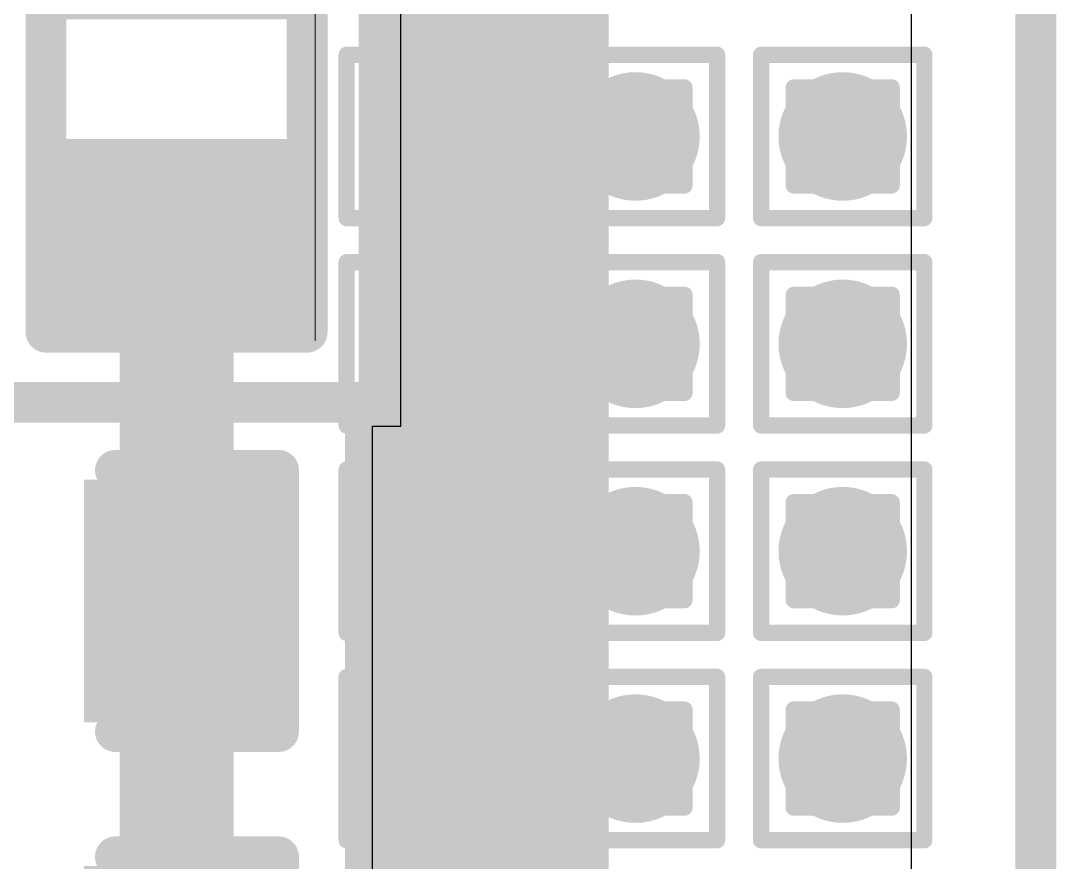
# Model space of a CAD drawing. Header units: inches. Extents: x -12 to 5357, y -8 to 5291.
# Drawn here: x 42.84 to 46.064, y 32.565 to 35.183 of the extents above; entities that cross this region are included whole.
import ezdxf

# ---------------------------------------------------------------- set-up
doc = ezdxf.new("R2010")
doc.units = ezdxf.units.IN
for name, color, linetype in [('Board Outline', 216, 'Continuous'), ('Bottom Layer', 5, 'Continuous'), ('Drill Drawing', 1, 'Continuous'), ('Ground', 16, 'Continuous'), ('Power', 76, 'Continuous'), ('Top Layer', 1, 'Continuous'), ('Top Overlay', 2, 'Continuous'), ('Top Paste', 8, 'Continuous'), ('Top Solder', 216, 'Continuous'), ('Via Holes', 16, 'Continuous')]:
    doc.layers.add(name, color=color, linetype=linetype)

# ---------------------------------------------------------------- blocks, each defined once
blk = doc.blocks.new('R___0402_34')
at = {"layer": 'Top Layer'}
for points in [[(-0.6985, -0.3175), (-0.6985, 0.3175), (-0.2413, 0.3175), (-0.2413, -0.3175)], [(0.2413, -0.3175), (0.2413, 0.3175), (0.6985, 0.3175), (0.6985, -0.3175)]]:
    blk.add_hatch(color=1, dxfattribs=at).paths.add_polyline_path(points)
at = {"layer": 'Top Paste'}
for points in [[(-0.6985, -0.3175), (-0.6985, 0.3175), (-0.2413, 0.3175), (-0.2413, -0.3175)], [(0.2413, -0.3175), (0.2413, 0.3175), (0.6985, 0.3175), (0.6985, -0.3175)]]:
    blk.add_hatch(color=8, dxfattribs=at).paths.add_polyline_path(points)
at = {"layer": 'Top Solder'}
for points in [[(-0.7535, -0.3725), (-0.7535, 0.3725), (-0.1863, 0.3725), (-0.1863, -0.3725)], [(0.1863, -0.3725), (0.1863, 0.3725), (0.7535, 0.3725), (0.7535, -0.3725)]]:
    blk.add_hatch(color=216, dxfattribs=at).paths.add_polyline_path(points)
at = {"layer": 'Top Overlay'}
for points in [[(-0.7874, 0.4064, 0.127, 0.127, 0), (0.7874, 0.4064, 0.127, 0.127, 0)], [(-0.7874, 0.4064, 0.127, 0.127, 0), (-0.7874, -0.4064, 0.127, 0.127, 0)], [(0.7874, 0.4064, 0.127, 0.127, 0), (0.7874, -0.4064, 0.127, 0.127, 0)], [(-0.7874, -0.4064, 0.127, 0.127, 0), (0.7874, -0.4064, 0.127, 0.127, 0)], [(-0.8128, -0.4318, 0.00323, 0.00323, 0), (0.8128, -0.4318, 0.00323, 0.00323, 0)]]:
    blk.add_lwpolyline(points, format="xyseb", dxfattribs=at)
for points in [[(-0.8191, 0.4064, 0.0635, 0.0635, 1), (-0.7556, 0.4064, 0.0635, 0.0635, 1)], [(-0.8191, 0.4064, 0.0635, 0.0635, 1), (-0.7556, 0.4064, 0.0635, 0.0635, 1)], [(0.7556, 0.4064, 0.0635, 0.0635, 1), (0.8191, 0.4064, 0.0635, 0.0635, 1)], [(0.7556, 0.4064, 0.0635, 0.0635, 1), (0.8191, 0.4064, 0.0635, 0.0635, 1)], [(-0.8191, -0.4064, 0.0635, 0.0635, 1), (-0.7556, -0.4064, 0.0635, 0.0635, 1)], [(-0.8191, -0.4064, 0.0635, 0.0635, 1), (-0.7556, -0.4064, 0.0635, 0.0635, 1)], [(0.7556, -0.4064, 0.0635, 0.0635, 1), (0.8191, -0.4064, 0.0635, 0.0635, 1)], [(0.7556, -0.4064, 0.0635, 0.0635, 1), (0.8191, -0.4064, 0.0635, 0.0635, 1)], [(-0.8136, -0.4318, 0.00161, 0.00161, 1), (-0.812, -0.4318, 0.00161, 0.00161, 1)], [(0.812, -0.4318, 0.00161, 0.00161, 1), (0.8136, -0.4318, 0.00161, 0.00161, 1)]]:
    blk.add_lwpolyline(points, format="xyseb", close=True, dxfattribs=at)
blk = doc.blocks.new('C___0402_92')
at = {"layer": 'Top Layer'}
for points in [[(-0.6985, -0.3175), (-0.6985, 0.3175), (-0.2413, 0.3175), (-0.2413, -0.3175)], [(0.2413, -0.3175), (0.2413, 0.3175), (0.6985, 0.3175), (0.6985, -0.3175)]]:
    blk.add_hatch(color=1, dxfattribs=at).paths.add_polyline_path(points)
at = {"layer": 'Top Paste'}
for points in [[(-0.6985, -0.3175), (-0.6985, 0.3175), (-0.2413, 0.3175), (-0.2413, -0.3175)], [(0.2413, -0.3175), (0.2413, 0.3175), (0.6985, 0.3175), (0.6985, -0.3175)]]:
    blk.add_hatch(color=8, dxfattribs=at).paths.add_polyline_path(points)
at = {"layer": 'Top Solder'}
for points in [[(-0.7585, -0.3775), (-0.7585, 0.3775), (-0.1813, 0.3775), (-0.1813, -0.3775)], [(0.1813, -0.3775), (0.1813, 0.3775), (0.7585, 0.3775), (0.7585, -0.3775)]]:
    blk.add_hatch(color=216, dxfattribs=at).paths.add_polyline_path(points)
at = {"layer": 'Top Overlay'}
for points in [[(-0.7874, -0.4064, 0.127, 0.127, 0), (-0.7874, 0.4064, 0.127, 0.127, 0)], [(-0.7874, 0.4064, 0.127, 0.127, 0), (-0.2794, 0.4064, 0.127, 0.127, 0)], [(0.2794, 0.4064, 0.127, 0.127, 0), (0.7874, 0.4064, 0.127, 0.127, 0)], [(0.7874, -0.4064, 0.127, 0.127, 0), (0.7874, 0.4064, 0.127, 0.127, 0)], [(-0.7874, -0.4064, 0.127, 0.127, 0), (-0.2794, -0.4064, 0.127, 0.127, 0)], [(0.2794, -0.4064, 0.127, 0.127, 0), (0.7874, -0.4064, 0.127, 0.127, 0)]]:
    blk.add_lwpolyline(points, format="xyseb", dxfattribs=at)
for points in [[(-0.8191, 0.4064, 0.0635, 0.0635, 1), (-0.7556, 0.4064, 0.0635, 0.0635, 1)], [(-0.8191, 0.4064, 0.0635, 0.0635, 1), (-0.7556, 0.4064, 0.0635, 0.0635, 1)], [(-0.3111, 0.4064, 0.0635, 0.0635, 1), (-0.2477, 0.4064, 0.0635, 0.0635, 1)], [(0.2477, 0.4064, 0.0635, 0.0635, 1), (0.3111, 0.4064, 0.0635, 0.0635, 1)], [(0.7556, 0.4064, 0.0635, 0.0635, 1), (0.8191, 0.4064, 0.0635, 0.0635, 1)], [(0.7556, 0.4064, 0.0635, 0.0635, 1), (0.8191, 0.4064, 0.0635, 0.0635, 1)], [(-0.8191, -0.4064, 0.0635, 0.0635, 1), (-0.7556, -0.4064, 0.0635, 0.0635, 1)], [(-0.8191, -0.4064, 0.0635, 0.0635, 1), (-0.7556, -0.4064, 0.0635, 0.0635, 1)], [(-0.3111, -0.4064, 0.0635, 0.0635, 1), (-0.2477, -0.4064, 0.0635, 0.0635, 1)], [(0.2477, -0.4064, 0.0635, 0.0635, 1), (0.3111, -0.4064, 0.0635, 0.0635, 1)], [(0.7556, -0.4064, 0.0635, 0.0635, 1), (0.8191, -0.4064, 0.0635, 0.0635, 1)], [(0.7556, -0.4064, 0.0635, 0.0635, 1), (0.8191, -0.4064, 0.0635, 0.0635, 1)]]:
    blk.add_lwpolyline(points, format="xyseb", close=True, dxfattribs=at)
blk = doc.blocks.new('C___0402_96')
at = {"layer": 'Top Layer'}
for points in [[(-0.6985, -0.3175), (-0.6985, 0.3175), (-0.2413, 0.3175), (-0.2413, -0.3175)], [(0.2413, -0.3175), (0.2413, 0.3175), (0.6985, 0.3175), (0.6985, -0.3175)]]:
    blk.add_hatch(color=1, dxfattribs=at).paths.add_polyline_path(points)
at = {"layer": 'Top Paste'}
for points in [[(-0.6985, -0.3175), (-0.6985, 0.3175), (-0.2413, 0.3175), (-0.2413, -0.3175)], [(0.2413, -0.3175), (0.2413, 0.3175), (0.6985, 0.3175), (0.6985, -0.3175)]]:
    blk.add_hatch(color=8, dxfattribs=at).paths.add_polyline_path(points)
at = {"layer": 'Top Solder'}
for points in [[(-0.7585, -0.3775), (-0.7585, 0.3775), (-0.1813, 0.3775), (-0.1813, -0.3775)], [(0.1813, -0.3775), (0.1813, 0.3775), (0.7585, 0.3775), (0.7585, -0.3775)]]:
    blk.add_hatch(color=216, dxfattribs=at).paths.add_polyline_path(points)
at = {"layer": 'Top Overlay'}
for points in [[(-0.7874, -0.4064, 0.127, 0.127, 0), (-0.7874, 0.4064, 0.127, 0.127, 0)], [(-0.7874, 0.4064, 0.127, 0.127, 0), (-0.2794, 0.4064, 0.127, 0.127, 0)], [(0.2794, 0.4064, 0.127, 0.127, 0), (0.7874, 0.4064, 0.127, 0.127, 0)], [(0.7874, -0.4064, 0.127, 0.127, 0), (0.7874, 0.4064, 0.127, 0.127, 0)], [(-0.7874, -0.4064, 0.127, 0.127, 0), (-0.2794, -0.4064, 0.127, 0.127, 0)], [(0.2794, -0.4064, 0.127, 0.127, 0), (0.7874, -0.4064, 0.127, 0.127, 0)]]:
    blk.add_lwpolyline(points, format="xyseb", dxfattribs=at)
for points in [[(-0.8191, 0.4064, 0.0635, 0.0635, 1), (-0.7556, 0.4064, 0.0635, 0.0635, 1)], [(-0.8191, 0.4064, 0.0635, 0.0635, 1), (-0.7556, 0.4064, 0.0635, 0.0635, 1)], [(-0.3111, 0.4064, 0.0635, 0.0635, 1), (-0.2477, 0.4064, 0.0635, 0.0635, 1)], [(0.2477, 0.4064, 0.0635, 0.0635, 1), (0.3112, 0.4064, 0.0635, 0.0635, 1)], [(0.7556, 0.4064, 0.0635, 0.0635, 1), (0.8191, 0.4064, 0.0635, 0.0635, 1)], [(0.7556, 0.4064, 0.0635, 0.0635, 1), (0.8191, 0.4064, 0.0635, 0.0635, 1)], [(-0.8191, -0.4064, 0.0635, 0.0635, 1), (-0.7556, -0.4064, 0.0635, 0.0635, 1)], [(-0.8191, -0.4064, 0.0635, 0.0635, 1), (-0.7556, -0.4064, 0.0635, 0.0635, 1)], [(-0.3111, -0.4064, 0.0635, 0.0635, 1), (-0.2477, -0.4064, 0.0635, 0.0635, 1)], [(0.2477, -0.4064, 0.0635, 0.0635, 1), (0.3112, -0.4064, 0.0635, 0.0635, 1)], [(0.7556, -0.4064, 0.0635, 0.0635, 1), (0.8191, -0.4064, 0.0635, 0.0635, 1)], [(0.7556, -0.4064, 0.0635, 0.0635, 1), (0.8191, -0.4064, 0.0635, 0.0635, 1)]]:
    blk.add_lwpolyline(points, format="xyseb", close=True, dxfattribs=at)

msp = doc.modelspace()

# ---------------------------------------------------------------- hatches: boundary and pattern name
at = {"layer": 'Bottom Layer'}
h = msp.add_hatch(color=5, dxfattribs=at)
edge = h.paths.add_edge_path()
edge.add_arc((44.1084, 34.8234), 0.2, 0, 360)
h = msp.add_hatch(color=5, dxfattribs=at)
edge = h.paths.add_edge_path()
edge.add_arc((44.7536, 34.8234), 0.2, 0, 360)
h = msp.add_hatch(color=5, dxfattribs=at)
edge = h.paths.add_edge_path()
edge.add_arc((45.3988, 34.8234), 0.2, 0, 360)
h = msp.add_hatch(color=5, dxfattribs=at)
edge = h.paths.add_edge_path()
edge.add_arc((44.1084, 34.1782), 0.2, 0, 360)
h = msp.add_hatch(color=5, dxfattribs=at)
edge = h.paths.add_edge_path()
edge.add_arc((44.7536, 34.1782), 0.2, 0, 360)
h = msp.add_hatch(color=5, dxfattribs=at)
edge = h.paths.add_edge_path()
edge.add_arc((45.3988, 34.1782), 0.2, 0, 360)
h = msp.add_hatch(color=5, dxfattribs=at)
edge = h.paths.add_edge_path()
edge.add_arc((44.1084, 33.5331), 0.2, 0, 360)
h = msp.add_hatch(color=5, dxfattribs=at)
edge = h.paths.add_edge_path()
edge.add_arc((44.7536, 33.5331), 0.2, 0, 360)
h = msp.add_hatch(color=5, dxfattribs=at)
edge = h.paths.add_edge_path()
edge.add_arc((45.3988, 33.5331), 0.2, 0, 360)
h = msp.add_hatch(color=5, dxfattribs=at)
edge = h.paths.add_edge_path()
edge.add_arc((44.1084, 32.8879), 0.2, 0, 360)
h = msp.add_hatch(color=5, dxfattribs=at)
edge = h.paths.add_edge_path()
edge.add_arc((44.7536, 32.8879), 0.2, 0, 360)
h = msp.add_hatch(color=5, dxfattribs=at)
edge = h.paths.add_edge_path()
edge.add_arc((45.3988, 32.8879), 0.2, 0, 360)
at = {"layer": 'Ground'}
h = msp.add_hatch(color=16, dxfattribs=at)
edge = h.paths.add_edge_path()
edge.add_arc((44.1084, 34.8234), 0.2, 0, 360)
h = msp.add_hatch(color=16, dxfattribs=at)
edge = h.paths.add_edge_path()
edge.add_arc((44.7536, 34.8234), 0.2, 0, 360)
h = msp.add_hatch(color=16, dxfattribs=at)
edge = h.paths.add_edge_path()
edge.add_arc((45.3988, 34.8234), 0.2, 0, 360)
h = msp.add_hatch(color=16, dxfattribs=at)
edge = h.paths.add_edge_path()
edge.add_arc((44.1084, 34.1782), 0.2, 0, 360)
h = msp.add_hatch(color=16, dxfattribs=at)
edge = h.paths.add_edge_path()
edge.add_arc((44.7536, 34.1782), 0.2, 0, 360)
h = msp.add_hatch(color=16, dxfattribs=at)
edge = h.paths.add_edge_path()
edge.add_arc((45.3988, 34.1782), 0.2, 0, 360)
h = msp.add_hatch(color=16, dxfattribs=at)
edge = h.paths.add_edge_path()
edge.add_arc((44.1084, 33.5331), 0.2, 0, 360)
h = msp.add_hatch(color=16, dxfattribs=at)
edge = h.paths.add_edge_path()
edge.add_arc((44.7536, 33.5331), 0.2, 0, 360)
h = msp.add_hatch(color=16, dxfattribs=at)
edge = h.paths.add_edge_path()
edge.add_arc((45.3988, 33.5331), 0.2, 0, 360)
h = msp.add_hatch(color=16, dxfattribs=at)
edge = h.paths.add_edge_path()
edge.add_arc((44.1084, 32.8879), 0.2, 0, 360)
h = msp.add_hatch(color=16, dxfattribs=at)
edge = h.paths.add_edge_path()
edge.add_arc((44.7536, 32.8879), 0.2, 0, 360)
h = msp.add_hatch(color=16, dxfattribs=at)
edge = h.paths.add_edge_path()
edge.add_arc((45.3988, 32.8879), 0.2, 0, 360)
at = {"layer": 'Power'}
h = msp.add_hatch(color=76, dxfattribs=at)
edge = h.paths.add_edge_path()
edge.add_arc((44.1084, 34.8234), 0.2, 0, 360)
h = msp.add_hatch(color=76, dxfattribs=at)
edge = h.paths.add_edge_path()
edge.add_arc((44.7536, 34.8234), 0.2, 0, 360)
h = msp.add_hatch(color=76, dxfattribs=at)
edge = h.paths.add_edge_path()
edge.add_arc((45.3988, 34.8234), 0.2, 0, 360)
h = msp.add_hatch(color=76, dxfattribs=at)
edge = h.paths.add_edge_path()
edge.add_arc((44.1084, 34.1782), 0.2, 0, 360)
h = msp.add_hatch(color=76, dxfattribs=at)
edge = h.paths.add_edge_path()
edge.add_arc((44.7536, 34.1782), 0.2, 0, 360)
h = msp.add_hatch(color=76, dxfattribs=at)
edge = h.paths.add_edge_path()
edge.add_arc((45.3988, 34.1782), 0.2, 0, 360)
h = msp.add_hatch(color=76, dxfattribs=at)
edge = h.paths.add_edge_path()
edge.add_arc((44.1084, 33.5331), 0.2, 0, 360)
h = msp.add_hatch(color=76, dxfattribs=at)
edge = h.paths.add_edge_path()
edge.add_arc((44.7536, 33.5331), 0.2, 0, 360)
h = msp.add_hatch(color=76, dxfattribs=at)
edge = h.paths.add_edge_path()
edge.add_arc((45.3988, 33.5331), 0.2, 0, 360)
h = msp.add_hatch(color=76, dxfattribs=at)
edge = h.paths.add_edge_path()
edge.add_arc((44.1084, 32.8879), 0.2, 0, 360)
h = msp.add_hatch(color=76, dxfattribs=at)
edge = h.paths.add_edge_path()
edge.add_arc((44.7536, 32.8879), 0.2, 0, 360)
h = msp.add_hatch(color=76, dxfattribs=at)
edge = h.paths.add_edge_path()
edge.add_arc((45.3988, 32.8879), 0.2, 0, 360)
at = {"layer": 'Top Layer'}
msp.add_hatch(color=1, dxfattribs=at).paths.add_polyline_path([(44.6702, 36.2785), (43.8916, 36.2785), (43.8916, 29.2862), (44.6702, 29.2862)])
h = msp.add_hatch(color=1, dxfattribs=at)
edge = h.paths.add_edge_path()
edge.add_arc((44.1084, 34.8234), 0.2, 0, 360)
h = msp.add_hatch(color=1, dxfattribs=at)
edge = h.paths.add_edge_path()
edge.add_arc((44.7536, 34.8234), 0.2, 0, 360)
h = msp.add_hatch(color=1, dxfattribs=at)
edge = h.paths.add_edge_path()
edge.add_arc((45.3988, 34.8234), 0.2, 0, 360)
h = msp.add_hatch(color=1, dxfattribs=at)
edge = h.paths.add_edge_path()
edge.add_arc((44.1084, 34.1782), 0.2, 0, 360)
h = msp.add_hatch(color=1, dxfattribs=at)
edge = h.paths.add_edge_path()
edge.add_arc((44.7536, 34.1782), 0.2, 0, 360)
h = msp.add_hatch(color=1, dxfattribs=at)
edge = h.paths.add_edge_path()
edge.add_arc((45.3988, 34.1782), 0.2, 0, 360)
h = msp.add_hatch(color=1, dxfattribs=at)
edge = h.paths.add_edge_path()
edge.add_arc((44.1084, 33.5331), 0.2, 0, 360)
h = msp.add_hatch(color=1, dxfattribs=at)
edge = h.paths.add_edge_path()
edge.add_arc((44.7536, 33.5331), 0.2, 0, 360)
h = msp.add_hatch(color=1, dxfattribs=at)
edge = h.paths.add_edge_path()
edge.add_arc((45.3988, 33.5331), 0.2, 0, 360)
h = msp.add_hatch(color=1, dxfattribs=at)
edge = h.paths.add_edge_path()
edge.add_arc((44.1084, 32.8879), 0.2, 0, 360)
h = msp.add_hatch(color=1, dxfattribs=at)
edge = h.paths.add_edge_path()
edge.add_arc((44.7536, 32.8879), 0.2, 0, 360)
h = msp.add_hatch(color=1, dxfattribs=at)
edge = h.paths.add_edge_path()
edge.add_arc((45.3988, 32.8879), 0.2, 0, 360)
at = {"layer": 'Via Holes'}
h = msp.add_hatch(color=7, dxfattribs=at)
edge = h.paths.add_edge_path()
edge.add_arc((44.1084, 34.8234), 0.1, 0, 360)
h = msp.add_hatch(color=7, dxfattribs=at)
edge = h.paths.add_edge_path()
edge.add_arc((44.7536, 34.8234), 0.1, 0, 360)
h = msp.add_hatch(color=7, dxfattribs=at)
edge = h.paths.add_edge_path()
edge.add_arc((45.3988, 34.8234), 0.1, 0, 360)
h = msp.add_hatch(color=7, dxfattribs=at)
edge = h.paths.add_edge_path()
edge.add_arc((44.1084, 34.1782), 0.1, 0, 360)
h = msp.add_hatch(color=7, dxfattribs=at)
edge = h.paths.add_edge_path()
edge.add_arc((44.7536, 34.1782), 0.1, 0, 360)
h = msp.add_hatch(color=7, dxfattribs=at)
edge = h.paths.add_edge_path()
edge.add_arc((45.3988, 34.1782), 0.1, 0, 360)
h = msp.add_hatch(color=7, dxfattribs=at)
edge = h.paths.add_edge_path()
edge.add_arc((44.1084, 33.5331), 0.1, 0, 360)
h = msp.add_hatch(color=7, dxfattribs=at)
edge = h.paths.add_edge_path()
edge.add_arc((44.7536, 33.5331), 0.1, 0, 360)
h = msp.add_hatch(color=7, dxfattribs=at)
edge = h.paths.add_edge_path()
edge.add_arc((45.3988, 33.5331), 0.1, 0, 360)
h = msp.add_hatch(color=7, dxfattribs=at)
edge = h.paths.add_edge_path()
edge.add_arc((44.1084, 32.8879), 0.1, 0, 360)
h = msp.add_hatch(color=7, dxfattribs=at)
edge = h.paths.add_edge_path()
edge.add_arc((44.7536, 32.8879), 0.1, 0, 360)
h = msp.add_hatch(color=7, dxfattribs=at)
edge = h.paths.add_edge_path()
edge.add_arc((45.3988, 32.8879), 0.1, 0, 360)

# ---------------------------------------------------------------- linework, layer by layer
at = {"layer": 'Board Outline'}
msp.add_lwpolyline([(46.0001, -1.4599, 0.127, 0.127, 0), (46.0001, 55.438, 0.127, 0.127, 0)], format="xyseb", dxfattribs=at)
at = {"layer": 'Bottom Layer'}
msp.add_line((45.6117, 38.3106), (45.6117, 23.3565), dxfattribs=at)
at = {"layer": 'Drill Drawing'}
for points in [[(43.8544, 35.0774, 0.0508, 0.0508, 0), (44.3624, 35.0774, 0.0508, 0.0508, 0)], [(43.8544, 34.5694, 0.0508, 0.0508, 0), (43.8544, 35.0774, 0.0508, 0.0508, 0)], [(44.3624, 34.5694, 0.0508, 0.0508, 0), (44.3624, 35.0774, 0.0508, 0.0508, 0)], [(44.4996, 35.0774, 0.0508, 0.0508, 0), (45.0076, 35.0774, 0.0508, 0.0508, 0)], [(44.4996, 34.5694, 0.0508, 0.0508, 0), (44.4996, 35.0774, 0.0508, 0.0508, 0)], [(45.0076, 34.5694, 0.0508, 0.0508, 0), (45.0076, 35.0774, 0.0508, 0.0508, 0)], [(45.1448, 35.0774, 0.0508, 0.0508, 0), (45.6528, 35.0774, 0.0508, 0.0508, 0)], [(45.1448, 34.5694, 0.0508, 0.0508, 0), (45.1448, 35.0774, 0.0508, 0.0508, 0)], [(45.6528, 34.5694, 0.0508, 0.0508, 0), (45.6528, 35.0774, 0.0508, 0.0508, 0)], [(43.956, 34.9758, 0.0508, 0.0508, 0), (44.2608, 34.9758, 0.0508, 0.0508, 0)], [(43.956, 34.671, 0.0508, 0.0508, 0), (43.956, 34.9758, 0.0508, 0.0508, 0)], [(44.2608, 34.671, 0.0508, 0.0508, 0), (44.2608, 34.9758, 0.0508, 0.0508, 0)], [(44.6012, 34.9758, 0.0508, 0.0508, 0), (44.906, 34.9758, 0.0508, 0.0508, 0)], [(44.6012, 34.671, 0.0508, 0.0508, 0), (44.6012, 34.9758, 0.0508, 0.0508, 0)], [(44.906, 34.671, 0.0508, 0.0508, 0), (44.906, 34.9758, 0.0508, 0.0508, 0)], [(45.2464, 34.9758, 0.0508, 0.0508, 0), (45.5512, 34.9758, 0.0508, 0.0508, 0)], [(45.2464, 34.671, 0.0508, 0.0508, 0), (45.2464, 34.9758, 0.0508, 0.0508, 0)], [(45.5512, 34.671, 0.0508, 0.0508, 0), (45.5512, 34.9758, 0.0508, 0.0508, 0)], [(43.956, 34.671, 0.0508, 0.0508, 0), (44.2608, 34.671, 0.0508, 0.0508, 0)], [(44.6012, 34.671, 0.0508, 0.0508, 0), (44.906, 34.671, 0.0508, 0.0508, 0)], [(45.2464, 34.671, 0.0508, 0.0508, 0), (45.5512, 34.671, 0.0508, 0.0508, 0)], [(43.8544, 34.5694, 0.0508, 0.0508, 0), (44.3624, 34.5694, 0.0508, 0.0508, 0)], [(44.4996, 34.5694, 0.0508, 0.0508, 0), (45.0076, 34.5694, 0.0508, 0.0508, 0)], [(45.1448, 34.5694, 0.0508, 0.0508, 0), (45.6528, 34.5694, 0.0508, 0.0508, 0)], [(43.8544, 34.4322, 0.0508, 0.0508, 0), (44.3624, 34.4322, 0.0508, 0.0508, 0)], [(43.8544, 33.9242, 0.0508, 0.0508, 0), (43.8544, 34.4322, 0.0508, 0.0508, 0)], [(44.3624, 33.9242, 0.0508, 0.0508, 0), (44.3624, 34.4322, 0.0508, 0.0508, 0)], [(44.4996, 34.4322, 0.0508, 0.0508, 0), (45.0076, 34.4322, 0.0508, 0.0508, 0)], [(44.4996, 33.9242, 0.0508, 0.0508, 0), (44.4996, 34.4322, 0.0508, 0.0508, 0)], [(45.0076, 33.9242, 0.0508, 0.0508, 0), (45.0076, 34.4322, 0.0508, 0.0508, 0)], [(45.1448, 34.4322, 0.0508, 0.0508, 0), (45.6528, 34.4322, 0.0508, 0.0508, 0)], [(45.1448, 33.9242, 0.0508, 0.0508, 0), (45.1448, 34.4322, 0.0508, 0.0508, 0)], [(45.6528, 33.9242, 0.0508, 0.0508, 0), (45.6528, 34.4322, 0.0508, 0.0508, 0)], [(43.956, 34.3306, 0.0508, 0.0508, 0), (44.2608, 34.3306, 0.0508, 0.0508, 0)], [(43.956, 34.0258, 0.0508, 0.0508, 0), (43.956, 34.3306, 0.0508, 0.0508, 0)], [(44.2608, 34.0258, 0.0508, 0.0508, 0), (44.2608, 34.3306, 0.0508, 0.0508, 0)], [(44.6012, 34.3306, 0.0508, 0.0508, 0), (44.906, 34.3306, 0.0508, 0.0508, 0)], [(44.6012, 34.0258, 0.0508, 0.0508, 0), (44.6012, 34.3306, 0.0508, 0.0508, 0)], [(44.906, 34.0258, 0.0508, 0.0508, 0), (44.906, 34.3306, 0.0508, 0.0508, 0)], [(45.2464, 34.3306, 0.0508, 0.0508, 0), (45.5512, 34.3306, 0.0508, 0.0508, 0)], [(45.2464, 34.0258, 0.0508, 0.0508, 0), (45.2464, 34.3306, 0.0508, 0.0508, 0)], [(45.5512, 34.0258, 0.0508, 0.0508, 0), (45.5512, 34.3306, 0.0508, 0.0508, 0)], [(43.956, 34.0258, 0.0508, 0.0508, 0), (44.2608, 34.0258, 0.0508, 0.0508, 0)], [(44.6012, 34.0258, 0.0508, 0.0508, 0), (44.906, 34.0258, 0.0508, 0.0508, 0)], [(45.2464, 34.0258, 0.0508, 0.0508, 0), (45.5512, 34.0258, 0.0508, 0.0508, 0)], [(43.8544, 33.9242, 0.0508, 0.0508, 0), (44.3624, 33.9242, 0.0508, 0.0508, 0)], [(44.4996, 33.9242, 0.0508, 0.0508, 0), (45.0076, 33.9242, 0.0508, 0.0508, 0)], [(45.1448, 33.9242, 0.0508, 0.0508, 0), (45.6528, 33.9242, 0.0508, 0.0508, 0)], [(43.8544, 33.7871, 0.0508, 0.0508, 0), (44.3624, 33.7871, 0.0508, 0.0508, 0)], [(43.8544, 33.2791, 0.0508, 0.0508, 0), (43.8544, 33.7871, 0.0508, 0.0508, 0)], [(44.3624, 33.2791, 0.0508, 0.0508, 0), (44.3624, 33.7871, 0.0508, 0.0508, 0)], [(44.4996, 33.7871, 0.0508, 0.0508, 0), (45.0076, 33.7871, 0.0508, 0.0508, 0)], [(44.4996, 33.2791, 0.0508, 0.0508, 0), (44.4996, 33.7871, 0.0508, 0.0508, 0)], [(45.0076, 33.2791, 0.0508, 0.0508, 0), (45.0076, 33.7871, 0.0508, 0.0508, 0)], [(45.1448, 33.7871, 0.0508, 0.0508, 0), (45.6528, 33.7871, 0.0508, 0.0508, 0)], [(45.1448, 33.2791, 0.0508, 0.0508, 0), (45.1448, 33.7871, 0.0508, 0.0508, 0)], [(45.6528, 33.2791, 0.0508, 0.0508, 0), (45.6528, 33.7871, 0.0508, 0.0508, 0)], [(43.956, 33.6855, 0.0508, 0.0508, 0), (44.2608, 33.6855, 0.0508, 0.0508, 0)], [(43.956, 33.3807, 0.0508, 0.0508, 0), (43.956, 33.6855, 0.0508, 0.0508, 0)], [(44.2608, 33.3807, 0.0508, 0.0508, 0), (44.2608, 33.6855, 0.0508, 0.0508, 0)], [(44.6012, 33.6855, 0.0508, 0.0508, 0), (44.906, 33.6855, 0.0508, 0.0508, 0)], [(44.6012, 33.3807, 0.0508, 0.0508, 0), (44.6012, 33.6855, 0.0508, 0.0508, 0)], [(44.906, 33.3807, 0.0508, 0.0508, 0), (44.906, 33.6855, 0.0508, 0.0508, 0)], [(45.2464, 33.6855, 0.0508, 0.0508, 0), (45.5512, 33.6855, 0.0508, 0.0508, 0)], [(45.2464, 33.3807, 0.0508, 0.0508, 0), (45.2464, 33.6855, 0.0508, 0.0508, 0)], [(45.5512, 33.3807, 0.0508, 0.0508, 0), (45.5512, 33.6855, 0.0508, 0.0508, 0)], [(43.956, 33.3807, 0.0508, 0.0508, 0), (44.2608, 33.3807, 0.0508, 0.0508, 0)], [(44.6012, 33.3807, 0.0508, 0.0508, 0), (44.906, 33.3807, 0.0508, 0.0508, 0)], [(45.2464, 33.3807, 0.0508, 0.0508, 0), (45.5512, 33.3807, 0.0508, 0.0508, 0)], [(43.8544, 33.2791, 0.0508, 0.0508, 0), (44.3624, 33.2791, 0.0508, 0.0508, 0)], [(44.4996, 33.2791, 0.0508, 0.0508, 0), (45.0076, 33.2791, 0.0508, 0.0508, 0)], [(45.1448, 33.2791, 0.0508, 0.0508, 0), (45.6528, 33.2791, 0.0508, 0.0508, 0)], [(43.8544, 33.1419, 0.0508, 0.0508, 0), (44.3624, 33.1419, 0.0508, 0.0508, 0)], [(43.8544, 32.6339, 0.0508, 0.0508, 0), (43.8544, 33.1419, 0.0508, 0.0508, 0)], [(44.3624, 32.6339, 0.0508, 0.0508, 0), (44.3624, 33.1419, 0.0508, 0.0508, 0)], [(44.4996, 33.1419, 0.0508, 0.0508, 0), (45.0076, 33.1419, 0.0508, 0.0508, 0)], [(44.4996, 32.6339, 0.0508, 0.0508, 0), (44.4996, 33.1419, 0.0508, 0.0508, 0)], [(45.0076, 32.6339, 0.0508, 0.0508, 0), (45.0076, 33.1419, 0.0508, 0.0508, 0)], [(45.1448, 33.1419, 0.0508, 0.0508, 0), (45.6528, 33.1419, 0.0508, 0.0508, 0)], [(45.1448, 32.6339, 0.0508, 0.0508, 0), (45.1448, 33.1419, 0.0508, 0.0508, 0)], [(45.6528, 32.6339, 0.0508, 0.0508, 0), (45.6528, 33.1419, 0.0508, 0.0508, 0)], [(43.956, 33.0403, 0.0508, 0.0508, 0), (44.2608, 33.0403, 0.0508, 0.0508, 0)], [(43.956, 32.7355, 0.0508, 0.0508, 0), (43.956, 33.0403, 0.0508, 0.0508, 0)], [(44.2608, 32.7355, 0.0508, 0.0508, 0), (44.2608, 33.0403, 0.0508, 0.0508, 0)], [(44.6012, 33.0403, 0.0508, 0.0508, 0), (44.906, 33.0403, 0.0508, 0.0508, 0)], [(44.6012, 32.7355, 0.0508, 0.0508, 0), (44.6012, 33.0403, 0.0508, 0.0508, 0)], [(44.906, 32.7355, 0.0508, 0.0508, 0), (44.906, 33.0403, 0.0508, 0.0508, 0)], [(45.2464, 33.0403, 0.0508, 0.0508, 0), (45.5512, 33.0403, 0.0508, 0.0508, 0)], [(45.2464, 32.7355, 0.0508, 0.0508, 0), (45.2464, 33.0403, 0.0508, 0.0508, 0)], [(45.5512, 32.7355, 0.0508, 0.0508, 0), (45.5512, 33.0403, 0.0508, 0.0508, 0)], [(43.956, 32.7355, 0.0508, 0.0508, 0), (44.2608, 32.7355, 0.0508, 0.0508, 0)], [(44.6012, 32.7355, 0.0508, 0.0508, 0), (44.906, 32.7355, 0.0508, 0.0508, 0)], [(45.2464, 32.7355, 0.0508, 0.0508, 0), (45.5512, 32.7355, 0.0508, 0.0508, 0)], [(43.8544, 32.6339, 0.0508, 0.0508, 0), (44.3624, 32.6339, 0.0508, 0.0508, 0)], [(44.4996, 32.6339, 0.0508, 0.0508, 0), (45.0076, 32.6339, 0.0508, 0.0508, 0)], [(45.1448, 32.6339, 0.0508, 0.0508, 0), (45.6528, 32.6339, 0.0508, 0.0508, 0)]]:
    msp.add_lwpolyline(points, format="xyseb", dxfattribs=at)
for points in [[(43.8417, 35.0774, 0.0254, 0.0254, 1), (43.8671, 35.0774, 0.0254, 0.0254, 1)], [(43.8417, 35.0774, 0.0254, 0.0254, 1), (43.8671, 35.0774, 0.0254, 0.0254, 1)], [(44.3497, 35.0774, 0.0254, 0.0254, 1), (44.3751, 35.0774, 0.0254, 0.0254, 1)], [(44.3497, 35.0774, 0.0254, 0.0254, 1), (44.3751, 35.0774, 0.0254, 0.0254, 1)], [(44.4869, 35.0774, 0.0254, 0.0254, 1), (44.5123, 35.0774, 0.0254, 0.0254, 1)], [(44.4869, 35.0774, 0.0254, 0.0254, 1), (44.5123, 35.0774, 0.0254, 0.0254, 1)], [(44.9949, 35.0774, 0.0254, 0.0254, 1), (45.0203, 35.0774, 0.0254, 0.0254, 1)], [(44.9949, 35.0774, 0.0254, 0.0254, 1), (45.0203, 35.0774, 0.0254, 0.0254, 1)], [(45.1321, 35.0774, 0.0254, 0.0254, 1), (45.1575, 35.0774, 0.0254, 0.0254, 1)], [(45.1321, 35.0774, 0.0254, 0.0254, 1), (45.1575, 35.0774, 0.0254, 0.0254, 1)], [(45.6401, 35.0774, 0.0254, 0.0254, 1), (45.6655, 35.0774, 0.0254, 0.0254, 1)], [(45.6401, 35.0774, 0.0254, 0.0254, 1), (45.6655, 35.0774, 0.0254, 0.0254, 1)], [(43.9433, 34.9758, 0.0254, 0.0254, 1), (43.9687, 34.9758, 0.0254, 0.0254, 1)], [(43.9433, 34.9758, 0.0254, 0.0254, 1), (43.9687, 34.9758, 0.0254, 0.0254, 1)], [(44.2481, 34.9758, 0.0254, 0.0254, 1), (44.2735, 34.9758, 0.0254, 0.0254, 1)], [(44.2481, 34.9758, 0.0254, 0.0254, 1), (44.2735, 34.9758, 0.0254, 0.0254, 1)], [(44.5885, 34.9758, 0.0254, 0.0254, 1), (44.6139, 34.9758, 0.0254, 0.0254, 1)], [(44.5885, 34.9758, 0.0254, 0.0254, 1), (44.6139, 34.9758, 0.0254, 0.0254, 1)], [(44.8933, 34.9758, 0.0254, 0.0254, 1), (44.9187, 34.9758, 0.0254, 0.0254, 1)], [(44.8933, 34.9758, 0.0254, 0.0254, 1), (44.9187, 34.9758, 0.0254, 0.0254, 1)], [(45.2337, 34.9758, 0.0254, 0.0254, 1), (45.2591, 34.9758, 0.0254, 0.0254, 1)], [(45.2337, 34.9758, 0.0254, 0.0254, 1), (45.2591, 34.9758, 0.0254, 0.0254, 1)], [(45.5385, 34.9758, 0.0254, 0.0254, 1), (45.5639, 34.9758, 0.0254, 0.0254, 1)], [(45.5385, 34.9758, 0.0254, 0.0254, 1), (45.5639, 34.9758, 0.0254, 0.0254, 1)], [(43.9433, 34.671, 0.0254, 0.0254, 1), (43.9687, 34.671, 0.0254, 0.0254, 1)], [(43.9433, 34.671, 0.0254, 0.0254, 1), (43.9687, 34.671, 0.0254, 0.0254, 1)], [(44.2481, 34.671, 0.0254, 0.0254, 1), (44.2735, 34.671, 0.0254, 0.0254, 1)], [(44.2481, 34.671, 0.0254, 0.0254, 1), (44.2735, 34.671, 0.0254, 0.0254, 1)], [(44.5885, 34.671, 0.0254, 0.0254, 1), (44.6139, 34.671, 0.0254, 0.0254, 1)], [(44.5885, 34.671, 0.0254, 0.0254, 1), (44.6139, 34.671, 0.0254, 0.0254, 1)], [(44.8933, 34.671, 0.0254, 0.0254, 1), (44.9187, 34.671, 0.0254, 0.0254, 1)], [(44.8933, 34.671, 0.0254, 0.0254, 1), (44.9187, 34.671, 0.0254, 0.0254, 1)], [(45.2337, 34.671, 0.0254, 0.0254, 1), (45.2591, 34.671, 0.0254, 0.0254, 1)], [(45.2337, 34.671, 0.0254, 0.0254, 1), (45.2591, 34.671, 0.0254, 0.0254, 1)], [(45.5385, 34.671, 0.0254, 0.0254, 1), (45.5639, 34.671, 0.0254, 0.0254, 1)], [(45.5385, 34.671, 0.0254, 0.0254, 1), (45.5639, 34.671, 0.0254, 0.0254, 1)], [(43.8417, 34.5694, 0.0254, 0.0254, 1), (43.8671, 34.5694, 0.0254, 0.0254, 1)], [(43.8417, 34.5694, 0.0254, 0.0254, 1), (43.8671, 34.5694, 0.0254, 0.0254, 1)], [(44.3497, 34.5694, 0.0254, 0.0254, 1), (44.3751, 34.5694, 0.0254, 0.0254, 1)], [(44.3497, 34.5694, 0.0254, 0.0254, 1), (44.3751, 34.5694, 0.0254, 0.0254, 1)], [(44.4869, 34.5694, 0.0254, 0.0254, 1), (44.5123, 34.5694, 0.0254, 0.0254, 1)], [(44.4869, 34.5694, 0.0254, 0.0254, 1), (44.5123, 34.5694, 0.0254, 0.0254, 1)], [(44.9949, 34.5694, 0.0254, 0.0254, 1), (45.0203, 34.5694, 0.0254, 0.0254, 1)], [(44.9949, 34.5694, 0.0254, 0.0254, 1), (45.0203, 34.5694, 0.0254, 0.0254, 1)], [(45.1321, 34.5694, 0.0254, 0.0254, 1), (45.1575, 34.5694, 0.0254, 0.0254, 1)], [(45.1321, 34.5694, 0.0254, 0.0254, 1), (45.1575, 34.5694, 0.0254, 0.0254, 1)], [(45.6401, 34.5694, 0.0254, 0.0254, 1), (45.6655, 34.5694, 0.0254, 0.0254, 1)], [(45.6401, 34.5694, 0.0254, 0.0254, 1), (45.6655, 34.5694, 0.0254, 0.0254, 1)], [(43.8417, 34.4322, 0.0254, 0.0254, 1), (43.8671, 34.4322, 0.0254, 0.0254, 1)], [(43.8417, 34.4322, 0.0254, 0.0254, 1), (43.8671, 34.4322, 0.0254, 0.0254, 1)], [(44.3497, 34.4322, 0.0254, 0.0254, 1), (44.3751, 34.4322, 0.0254, 0.0254, 1)], [(44.3497, 34.4322, 0.0254, 0.0254, 1), (44.3751, 34.4322, 0.0254, 0.0254, 1)], [(44.4869, 34.4322, 0.0254, 0.0254, 1), (44.5123, 34.4322, 0.0254, 0.0254, 1)], [(44.4869, 34.4322, 0.0254, 0.0254, 1), (44.5123, 34.4322, 0.0254, 0.0254, 1)], [(44.9949, 34.4322, 0.0254, 0.0254, 1), (45.0203, 34.4322, 0.0254, 0.0254, 1)], [(44.9949, 34.4322, 0.0254, 0.0254, 1), (45.0203, 34.4322, 0.0254, 0.0254, 1)], [(45.1321, 34.4322, 0.0254, 0.0254, 1), (45.1575, 34.4322, 0.0254, 0.0254, 1)], [(45.1321, 34.4322, 0.0254, 0.0254, 1), (45.1575, 34.4322, 0.0254, 0.0254, 1)], [(45.6401, 34.4322, 0.0254, 0.0254, 1), (45.6655, 34.4322, 0.0254, 0.0254, 1)], [(45.6401, 34.4322, 0.0254, 0.0254, 1), (45.6655, 34.4322, 0.0254, 0.0254, 1)], [(43.9433, 34.3306, 0.0254, 0.0254, 1), (43.9687, 34.3306, 0.0254, 0.0254, 1)], [(43.9433, 34.3306, 0.0254, 0.0254, 1), (43.9687, 34.3306, 0.0254, 0.0254, 1)], [(44.2481, 34.3306, 0.0254, 0.0254, 1), (44.2735, 34.3306, 0.0254, 0.0254, 1)], [(44.2481, 34.3306, 0.0254, 0.0254, 1), (44.2735, 34.3306, 0.0254, 0.0254, 1)], [(44.5885, 34.3306, 0.0254, 0.0254, 1), (44.6139, 34.3306, 0.0254, 0.0254, 1)], [(44.5885, 34.3306, 0.0254, 0.0254, 1), (44.6139, 34.3306, 0.0254, 0.0254, 1)], [(44.8933, 34.3306, 0.0254, 0.0254, 1), (44.9187, 34.3306, 0.0254, 0.0254, 1)], [(44.8933, 34.3306, 0.0254, 0.0254, 1), (44.9187, 34.3306, 0.0254, 0.0254, 1)], [(45.2337, 34.3306, 0.0254, 0.0254, 1), (45.2591, 34.3306, 0.0254, 0.0254, 1)], [(45.2337, 34.3306, 0.0254, 0.0254, 1), (45.2591, 34.3306, 0.0254, 0.0254, 1)], [(45.5385, 34.3306, 0.0254, 0.0254, 1), (45.5639, 34.3306, 0.0254, 0.0254, 1)], [(45.5385, 34.3306, 0.0254, 0.0254, 1), (45.5639, 34.3306, 0.0254, 0.0254, 1)], [(43.9433, 34.0258, 0.0254, 0.0254, 1), (43.9687, 34.0258, 0.0254, 0.0254, 1)], [(43.9433, 34.0258, 0.0254, 0.0254, 1), (43.9687, 34.0258, 0.0254, 0.0254, 1)], [(44.2481, 34.0258, 0.0254, 0.0254, 1), (44.2735, 34.0258, 0.0254, 0.0254, 1)], [(44.2481, 34.0258, 0.0254, 0.0254, 1), (44.2735, 34.0258, 0.0254, 0.0254, 1)], [(44.5885, 34.0258, 0.0254, 0.0254, 1), (44.6139, 34.0258, 0.0254, 0.0254, 1)], [(44.5885, 34.0258, 0.0254, 0.0254, 1), (44.6139, 34.0258, 0.0254, 0.0254, 1)], [(44.8933, 34.0258, 0.0254, 0.0254, 1), (44.9187, 34.0258, 0.0254, 0.0254, 1)], [(44.8933, 34.0258, 0.0254, 0.0254, 1), (44.9187, 34.0258, 0.0254, 0.0254, 1)], [(45.2337, 34.0258, 0.0254, 0.0254, 1), (45.2591, 34.0258, 0.0254, 0.0254, 1)], [(45.2337, 34.0258, 0.0254, 0.0254, 1), (45.2591, 34.0258, 0.0254, 0.0254, 1)], [(45.5385, 34.0258, 0.0254, 0.0254, 1), (45.5639, 34.0258, 0.0254, 0.0254, 1)], [(45.5385, 34.0258, 0.0254, 0.0254, 1), (45.5639, 34.0258, 0.0254, 0.0254, 1)], [(43.8417, 33.9242, 0.0254, 0.0254, 1), (43.8671, 33.9242, 0.0254, 0.0254, 1)], [(43.8417, 33.9242, 0.0254, 0.0254, 1), (43.8671, 33.9242, 0.0254, 0.0254, 1)], [(44.3497, 33.9242, 0.0254, 0.0254, 1), (44.3751, 33.9242, 0.0254, 0.0254, 1)], [(44.3497, 33.9242, 0.0254, 0.0254, 1), (44.3751, 33.9242, 0.0254, 0.0254, 1)], [(44.4869, 33.9242, 0.0254, 0.0254, 1), (44.5123, 33.9242, 0.0254, 0.0254, 1)], [(44.4869, 33.9242, 0.0254, 0.0254, 1), (44.5123, 33.9242, 0.0254, 0.0254, 1)], [(44.9949, 33.9242, 0.0254, 0.0254, 1), (45.0203, 33.9242, 0.0254, 0.0254, 1)], [(44.9949, 33.9242, 0.0254, 0.0254, 1), (45.0203, 33.9242, 0.0254, 0.0254, 1)], [(45.1321, 33.9242, 0.0254, 0.0254, 1), (45.1575, 33.9242, 0.0254, 0.0254, 1)], [(45.1321, 33.9242, 0.0254, 0.0254, 1), (45.1575, 33.9242, 0.0254, 0.0254, 1)], [(45.6401, 33.9242, 0.0254, 0.0254, 1), (45.6655, 33.9242, 0.0254, 0.0254, 1)], [(45.6401, 33.9242, 0.0254, 0.0254, 1), (45.6655, 33.9242, 0.0254, 0.0254, 1)], [(43.8417, 33.7871, 0.0254, 0.0254, 1), (43.8671, 33.7871, 0.0254, 0.0254, 1)], [(43.8417, 33.7871, 0.0254, 0.0254, 1), (43.8671, 33.7871, 0.0254, 0.0254, 1)], [(44.3497, 33.7871, 0.0254, 0.0254, 1), (44.3751, 33.7871, 0.0254, 0.0254, 1)], [(44.3497, 33.7871, 0.0254, 0.0254, 1), (44.3751, 33.7871, 0.0254, 0.0254, 1)], [(44.4869, 33.7871, 0.0254, 0.0254, 1), (44.5123, 33.7871, 0.0254, 0.0254, 1)], [(44.4869, 33.7871, 0.0254, 0.0254, 1), (44.5123, 33.7871, 0.0254, 0.0254, 1)], [(44.9949, 33.7871, 0.0254, 0.0254, 1), (45.0203, 33.7871, 0.0254, 0.0254, 1)], [(44.9949, 33.7871, 0.0254, 0.0254, 1), (45.0203, 33.7871, 0.0254, 0.0254, 1)], [(45.1321, 33.7871, 0.0254, 0.0254, 1), (45.1575, 33.7871, 0.0254, 0.0254, 1)], [(45.1321, 33.7871, 0.0254, 0.0254, 1), (45.1575, 33.7871, 0.0254, 0.0254, 1)], [(45.6401, 33.7871, 0.0254, 0.0254, 1), (45.6655, 33.7871, 0.0254, 0.0254, 1)], [(45.6401, 33.7871, 0.0254, 0.0254, 1), (45.6655, 33.7871, 0.0254, 0.0254, 1)], [(43.9433, 33.6855, 0.0254, 0.0254, 1), (43.9687, 33.6855, 0.0254, 0.0254, 1)], [(43.9433, 33.6855, 0.0254, 0.0254, 1), (43.9687, 33.6855, 0.0254, 0.0254, 1)], [(44.2481, 33.6855, 0.0254, 0.0254, 1), (44.2735, 33.6855, 0.0254, 0.0254, 1)], [(44.2481, 33.6855, 0.0254, 0.0254, 1), (44.2735, 33.6855, 0.0254, 0.0254, 1)], [(44.5885, 33.6855, 0.0254, 0.0254, 1), (44.6139, 33.6855, 0.0254, 0.0254, 1)], [(44.5885, 33.6855, 0.0254, 0.0254, 1), (44.6139, 33.6855, 0.0254, 0.0254, 1)], [(44.8933, 33.6855, 0.0254, 0.0254, 1), (44.9187, 33.6855, 0.0254, 0.0254, 1)], [(44.8933, 33.6855, 0.0254, 0.0254, 1), (44.9187, 33.6855, 0.0254, 0.0254, 1)], [(45.2337, 33.6855, 0.0254, 0.0254, 1), (45.2591, 33.6855, 0.0254, 0.0254, 1)], [(45.2337, 33.6855, 0.0254, 0.0254, 1), (45.2591, 33.6855, 0.0254, 0.0254, 1)], [(45.5385, 33.6855, 0.0254, 0.0254, 1), (45.5639, 33.6855, 0.0254, 0.0254, 1)], [(45.5385, 33.6855, 0.0254, 0.0254, 1), (45.5639, 33.6855, 0.0254, 0.0254, 1)], [(43.9433, 33.3807, 0.0254, 0.0254, 1), (43.9687, 33.3807, 0.0254, 0.0254, 1)], [(43.9433, 33.3807, 0.0254, 0.0254, 1), (43.9687, 33.3807, 0.0254, 0.0254, 1)], [(44.2481, 33.3807, 0.0254, 0.0254, 1), (44.2735, 33.3807, 0.0254, 0.0254, 1)], [(44.2481, 33.3807, 0.0254, 0.0254, 1), (44.2735, 33.3807, 0.0254, 0.0254, 1)], [(44.5885, 33.3807, 0.0254, 0.0254, 1), (44.6139, 33.3807, 0.0254, 0.0254, 1)], [(44.5885, 33.3807, 0.0254, 0.0254, 1), (44.6139, 33.3807, 0.0254, 0.0254, 1)], [(44.8933, 33.3807, 0.0254, 0.0254, 1), (44.9187, 33.3807, 0.0254, 0.0254, 1)], [(44.8933, 33.3807, 0.0254, 0.0254, 1), (44.9187, 33.3807, 0.0254, 0.0254, 1)], [(45.2337, 33.3807, 0.0254, 0.0254, 1), (45.2591, 33.3807, 0.0254, 0.0254, 1)], [(45.2337, 33.3807, 0.0254, 0.0254, 1), (45.2591, 33.3807, 0.0254, 0.0254, 1)], [(45.5385, 33.3807, 0.0254, 0.0254, 1), (45.5639, 33.3807, 0.0254, 0.0254, 1)], [(45.5385, 33.3807, 0.0254, 0.0254, 1), (45.5639, 33.3807, 0.0254, 0.0254, 1)], [(43.8417, 33.2791, 0.0254, 0.0254, 1), (43.8671, 33.2791, 0.0254, 0.0254, 1)], [(43.8417, 33.2791, 0.0254, 0.0254, 1), (43.8671, 33.2791, 0.0254, 0.0254, 1)], [(44.3497, 33.2791, 0.0254, 0.0254, 1), (44.3751, 33.2791, 0.0254, 0.0254, 1)], [(44.3497, 33.2791, 0.0254, 0.0254, 1), (44.3751, 33.2791, 0.0254, 0.0254, 1)], [(44.4869, 33.2791, 0.0254, 0.0254, 1), (44.5123, 33.2791, 0.0254, 0.0254, 1)], [(44.4869, 33.2791, 0.0254, 0.0254, 1), (44.5123, 33.2791, 0.0254, 0.0254, 1)], [(44.9949, 33.2791, 0.0254, 0.0254, 1), (45.0203, 33.2791, 0.0254, 0.0254, 1)], [(44.9949, 33.2791, 0.0254, 0.0254, 1), (45.0203, 33.2791, 0.0254, 0.0254, 1)], [(45.1321, 33.2791, 0.0254, 0.0254, 1), (45.1575, 33.2791, 0.0254, 0.0254, 1)], [(45.1321, 33.2791, 0.0254, 0.0254, 1), (45.1575, 33.2791, 0.0254, 0.0254, 1)], [(45.6401, 33.2791, 0.0254, 0.0254, 1), (45.6655, 33.2791, 0.0254, 0.0254, 1)], [(45.6401, 33.2791, 0.0254, 0.0254, 1), (45.6655, 33.2791, 0.0254, 0.0254, 1)], [(43.8417, 33.1419, 0.0254, 0.0254, 1), (43.8671, 33.1419, 0.0254, 0.0254, 1)], [(43.8417, 33.1419, 0.0254, 0.0254, 1), (43.8671, 33.1419, 0.0254, 0.0254, 1)], [(44.3497, 33.1419, 0.0254, 0.0254, 1), (44.3751, 33.1419, 0.0254, 0.0254, 1)], [(44.3497, 33.1419, 0.0254, 0.0254, 1), (44.3751, 33.1419, 0.0254, 0.0254, 1)], [(44.4869, 33.1419, 0.0254, 0.0254, 1), (44.5123, 33.1419, 0.0254, 0.0254, 1)], [(44.4869, 33.1419, 0.0254, 0.0254, 1), (44.5123, 33.1419, 0.0254, 0.0254, 1)], [(44.9949, 33.1419, 0.0254, 0.0254, 1), (45.0203, 33.1419, 0.0254, 0.0254, 1)], [(44.9949, 33.1419, 0.0254, 0.0254, 1), (45.0203, 33.1419, 0.0254, 0.0254, 1)], [(45.1321, 33.1419, 0.0254, 0.0254, 1), (45.1575, 33.1419, 0.0254, 0.0254, 1)], [(45.1321, 33.1419, 0.0254, 0.0254, 1), (45.1575, 33.1419, 0.0254, 0.0254, 1)], [(45.6401, 33.1419, 0.0254, 0.0254, 1), (45.6655, 33.1419, 0.0254, 0.0254, 1)], [(45.6401, 33.1419, 0.0254, 0.0254, 1), (45.6655, 33.1419, 0.0254, 0.0254, 1)], [(43.9433, 33.0403, 0.0254, 0.0254, 1), (43.9687, 33.0403, 0.0254, 0.0254, 1)], [(43.9433, 33.0403, 0.0254, 0.0254, 1), (43.9687, 33.0403, 0.0254, 0.0254, 1)], [(44.2481, 33.0403, 0.0254, 0.0254, 1), (44.2735, 33.0403, 0.0254, 0.0254, 1)], [(44.2481, 33.0403, 0.0254, 0.0254, 1), (44.2735, 33.0403, 0.0254, 0.0254, 1)], [(44.5885, 33.0403, 0.0254, 0.0254, 1), (44.6139, 33.0403, 0.0254, 0.0254, 1)], [(44.5885, 33.0403, 0.0254, 0.0254, 1), (44.6139, 33.0403, 0.0254, 0.0254, 1)], [(44.8933, 33.0403, 0.0254, 0.0254, 1), (44.9187, 33.0403, 0.0254, 0.0254, 1)], [(44.8933, 33.0403, 0.0254, 0.0254, 1), (44.9187, 33.0403, 0.0254, 0.0254, 1)], [(45.2337, 33.0403, 0.0254, 0.0254, 1), (45.2591, 33.0403, 0.0254, 0.0254, 1)], [(45.2337, 33.0403, 0.0254, 0.0254, 1), (45.2591, 33.0403, 0.0254, 0.0254, 1)], [(45.5385, 33.0403, 0.0254, 0.0254, 1), (45.5639, 33.0403, 0.0254, 0.0254, 1)], [(45.5385, 33.0403, 0.0254, 0.0254, 1), (45.5639, 33.0403, 0.0254, 0.0254, 1)], [(43.9433, 32.7355, 0.0254, 0.0254, 1), (43.9687, 32.7355, 0.0254, 0.0254, 1)], [(43.9433, 32.7355, 0.0254, 0.0254, 1), (43.9687, 32.7355, 0.0254, 0.0254, 1)], [(44.2481, 32.7355, 0.0254, 0.0254, 1), (44.2735, 32.7355, 0.0254, 0.0254, 1)], [(44.2481, 32.7355, 0.0254, 0.0254, 1), (44.2735, 32.7355, 0.0254, 0.0254, 1)], [(44.5885, 32.7355, 0.0254, 0.0254, 1), (44.6139, 32.7355, 0.0254, 0.0254, 1)], [(44.5885, 32.7355, 0.0254, 0.0254, 1), (44.6139, 32.7355, 0.0254, 0.0254, 1)], [(44.8933, 32.7355, 0.0254, 0.0254, 1), (44.9187, 32.7355, 0.0254, 0.0254, 1)], [(44.8933, 32.7355, 0.0254, 0.0254, 1), (44.9187, 32.7355, 0.0254, 0.0254, 1)], [(45.2337, 32.7355, 0.0254, 0.0254, 1), (45.2591, 32.7355, 0.0254, 0.0254, 1)], [(45.2337, 32.7355, 0.0254, 0.0254, 1), (45.2591, 32.7355, 0.0254, 0.0254, 1)], [(45.5385, 32.7355, 0.0254, 0.0254, 1), (45.5639, 32.7355, 0.0254, 0.0254, 1)], [(45.5385, 32.7355, 0.0254, 0.0254, 1), (45.5639, 32.7355, 0.0254, 0.0254, 1)], [(43.8417, 32.6339, 0.0254, 0.0254, 1), (43.8671, 32.6339, 0.0254, 0.0254, 1)], [(43.8417, 32.6339, 0.0254, 0.0254, 1), (43.8671, 32.6339, 0.0254, 0.0254, 1)], [(44.3497, 32.6339, 0.0254, 0.0254, 1), (44.3751, 32.6339, 0.0254, 0.0254, 1)], [(44.3497, 32.6339, 0.0254, 0.0254, 1), (44.3751, 32.6339, 0.0254, 0.0254, 1)], [(44.4869, 32.6339, 0.0254, 0.0254, 1), (44.5123, 32.6339, 0.0254, 0.0254, 1)], [(44.4869, 32.6339, 0.0254, 0.0254, 1), (44.5123, 32.6339, 0.0254, 0.0254, 1)], [(44.9949, 32.6339, 0.0254, 0.0254, 1), (45.0203, 32.6339, 0.0254, 0.0254, 1)], [(44.9949, 32.6339, 0.0254, 0.0254, 1), (45.0203, 32.6339, 0.0254, 0.0254, 1)], [(45.1321, 32.6339, 0.0254, 0.0254, 1), (45.1575, 32.6339, 0.0254, 0.0254, 1)], [(45.1321, 32.6339, 0.0254, 0.0254, 1), (45.1575, 32.6339, 0.0254, 0.0254, 1)], [(45.6401, 32.6339, 0.0254, 0.0254, 1), (45.6655, 32.6339, 0.0254, 0.0254, 1)], [(45.6401, 32.6339, 0.0254, 0.0254, 1), (45.6655, 32.6339, 0.0254, 0.0254, 1)]]:
    msp.add_lwpolyline(points, format="xyseb", close=True, dxfattribs=at)
at = {"layer": 'Ground'}
msp.add_line((45.6117, 38.3106), (45.6117, 23.3565), dxfattribs=at)
at = {"layer": 'Top Layer'}
for p, q in [((45.6117, 38.3106), (45.6117, 23.3565)), ((44.0235, 34.8621), (44.0235, 36.0813)), ((44.0235, 33.9223), (44.0235, 34.8621)), ((43.9346, 32.6799), (43.9346, 33.9223)), ((43.9346, 33.9223), (44.0235, 33.9223)), ((43.9346, 31.4774), (43.9346, 32.6799))]:
    msp.add_line(p, q, dxfattribs=at)
for points in [[(43.325, 33.3784, 0.3551, 0.3551, 0), (43.325, 34.5319, 0.3551, 0.3551, 0)], [(43.325, 32.1759, 0.3551, 0.3551, 0), (43.325, 33.3784, 0.3551, 0.3551, 0)]]:
    msp.add_lwpolyline(points, format="xyseb", dxfattribs=at)
for points in [[(43.2362, 34.5319, 0.1776, 0.1776, 1), (43.4138, 34.5319, 0.1776, 0.1776, 1)], [(43.2362, 33.3784, 0.1776, 0.1776, 1), (43.4138, 33.3784, 0.1776, 0.1776, 1)], [(43.2362, 33.3784, 0.1776, 0.1776, 1), (43.4138, 33.3784, 0.1776, 0.1776, 1)]]:
    msp.add_lwpolyline(points, format="xyseb", close=True, dxfattribs=at)
at = {"layer": 'Top Overlay'}
for points in [[(41.3207, 33.9965, 0.127, 0.127, 0), (43.9126, 33.9965, 0.127, 0.127, 0)], [(43.9126, 31.4054, 0.127, 0.127, 0), (43.9126, 33.9965, 0.127, 0.127, 0)]]:
    msp.add_lwpolyline(points, format="xyseb", dxfattribs=at)
msp.add_lwpolyline([(43.8808, 33.9965, 0.0635, 0.0635, 1), (43.9443, 33.9965, 0.0635, 0.0635, 1)], format="xyseb", close=True, dxfattribs=at)
msp.add_lwpolyline([(43.8808, 33.9965, 0.0635, 0.0635, 1), (43.9443, 33.9965, 0.0635, 0.0635, 1)], format="xyseb", close=True, dxfattribs=at)

# ---------------------------------------------------------------- block references
at = {"rotation": 90}
msp.add_blockref('R___0402_34', (43.325, 35.0018), dxfattribs=at)
for name, p in [('C___0402_92', (42.8551, 33.3784)), ('C___0402_96', (42.8551, 32.1759))]:
    msp.add_blockref(name, p)

doc.saveas('drawing.dxf')
